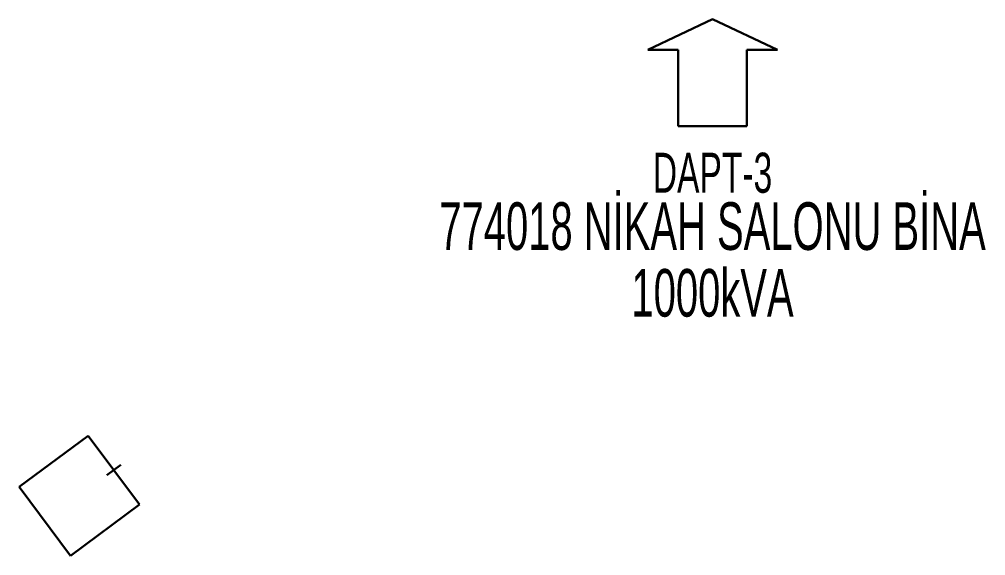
# Model space of a CAD drawing. Header units: millimetres. Extents: x 548145 to 551768, y 4050101 to 4056026.
# Drawn here: x 550561.6 to 550612.3, y 4052687.5 to 4052715.6 of the extents above; entities that cross this region are included whole.
import ezdxf
from ezdxf.enums import TextEntityAlignment as Align

# ---------------------------------------------------------------- set-up
doc = ezdxf.new("R2010")
doc.units = ezdxf.units.MM
doc.layers.add('TRAFO_MEVCUT', color=5, linetype='Continuous', lineweight=30)
doc.styles.get("Standard").update_dxf_attribs({"font": 'Arial'})

# ---------------------------------------------------------------- blocks, each defined once
blk = doc.blocks.new('MEV_BINA_KARE')
at = {"layer": 'TRAFO_MEVCUT', "linetype": 'Continuous'}
for p, q in [((0, 1.8), (0, 2.7)), ((-2.25, -2.25), (-2.25, 2.25)), ((-2.25, 2.25), (2.25, 2.25)), ((2.25, 2.25), (2.25, -2.25)), ((2.25, -2.25), (-2.25, -2.25))]:
    blk.add_line(p, q, dxfattribs=at)
blk = doc.blocks.new('MEV_DAPT')
at = {"layer": 'TRAFO_MEVCUT', "linetype": 'Continuous'}
for p, q in [((-3.4, 2), (0, 3.6)), ((0, 3.6), (3.4, 2)), ((-1.8, 2), (-3.4, 2)), ((-1.8, -2), (-1.8, 2)), ((3.4, 2), (1.8, 2)), ((1.8, 2), (1.8, -2)), ((1.8, -2), (-1.8, -2))]:
    blk.add_line(p, q, dxfattribs=at)

msp = doc.modelspace()

# ---------------------------------------------------------------- block references
at = {"layer": 'TRAFO_MEVCUT'}
msp.add_blockref('MEV_DAPT', (550597.981568, 4052712.047276), dxfattribs=at)
at = {"layer": 'TRAFO_MEVCUT', "rotation": 306.65464}
msp.add_blockref('MEV_BINA_KARE', (550564.788206, 4052690.652628), dxfattribs=at)

# ---------------------------------------------------------------- texts
at = {"layer": 'TRAFO_MEVCUT', "width": 0.6}
for s, height, p in [('DAPT-3', 2.1, (550597.981568, 4052706.547276)), ('774018 NİKAH SALONU BİNA', 2.5, (550597.981568, 4052703.547276)), ('1000kVA', 2.5, (550597.981568, 4052700.047276))]:
    msp.add_text(s, height=height, dxfattribs=at).set_placement(p, align=Align.CENTER)

doc.saveas('drawing.dxf')
